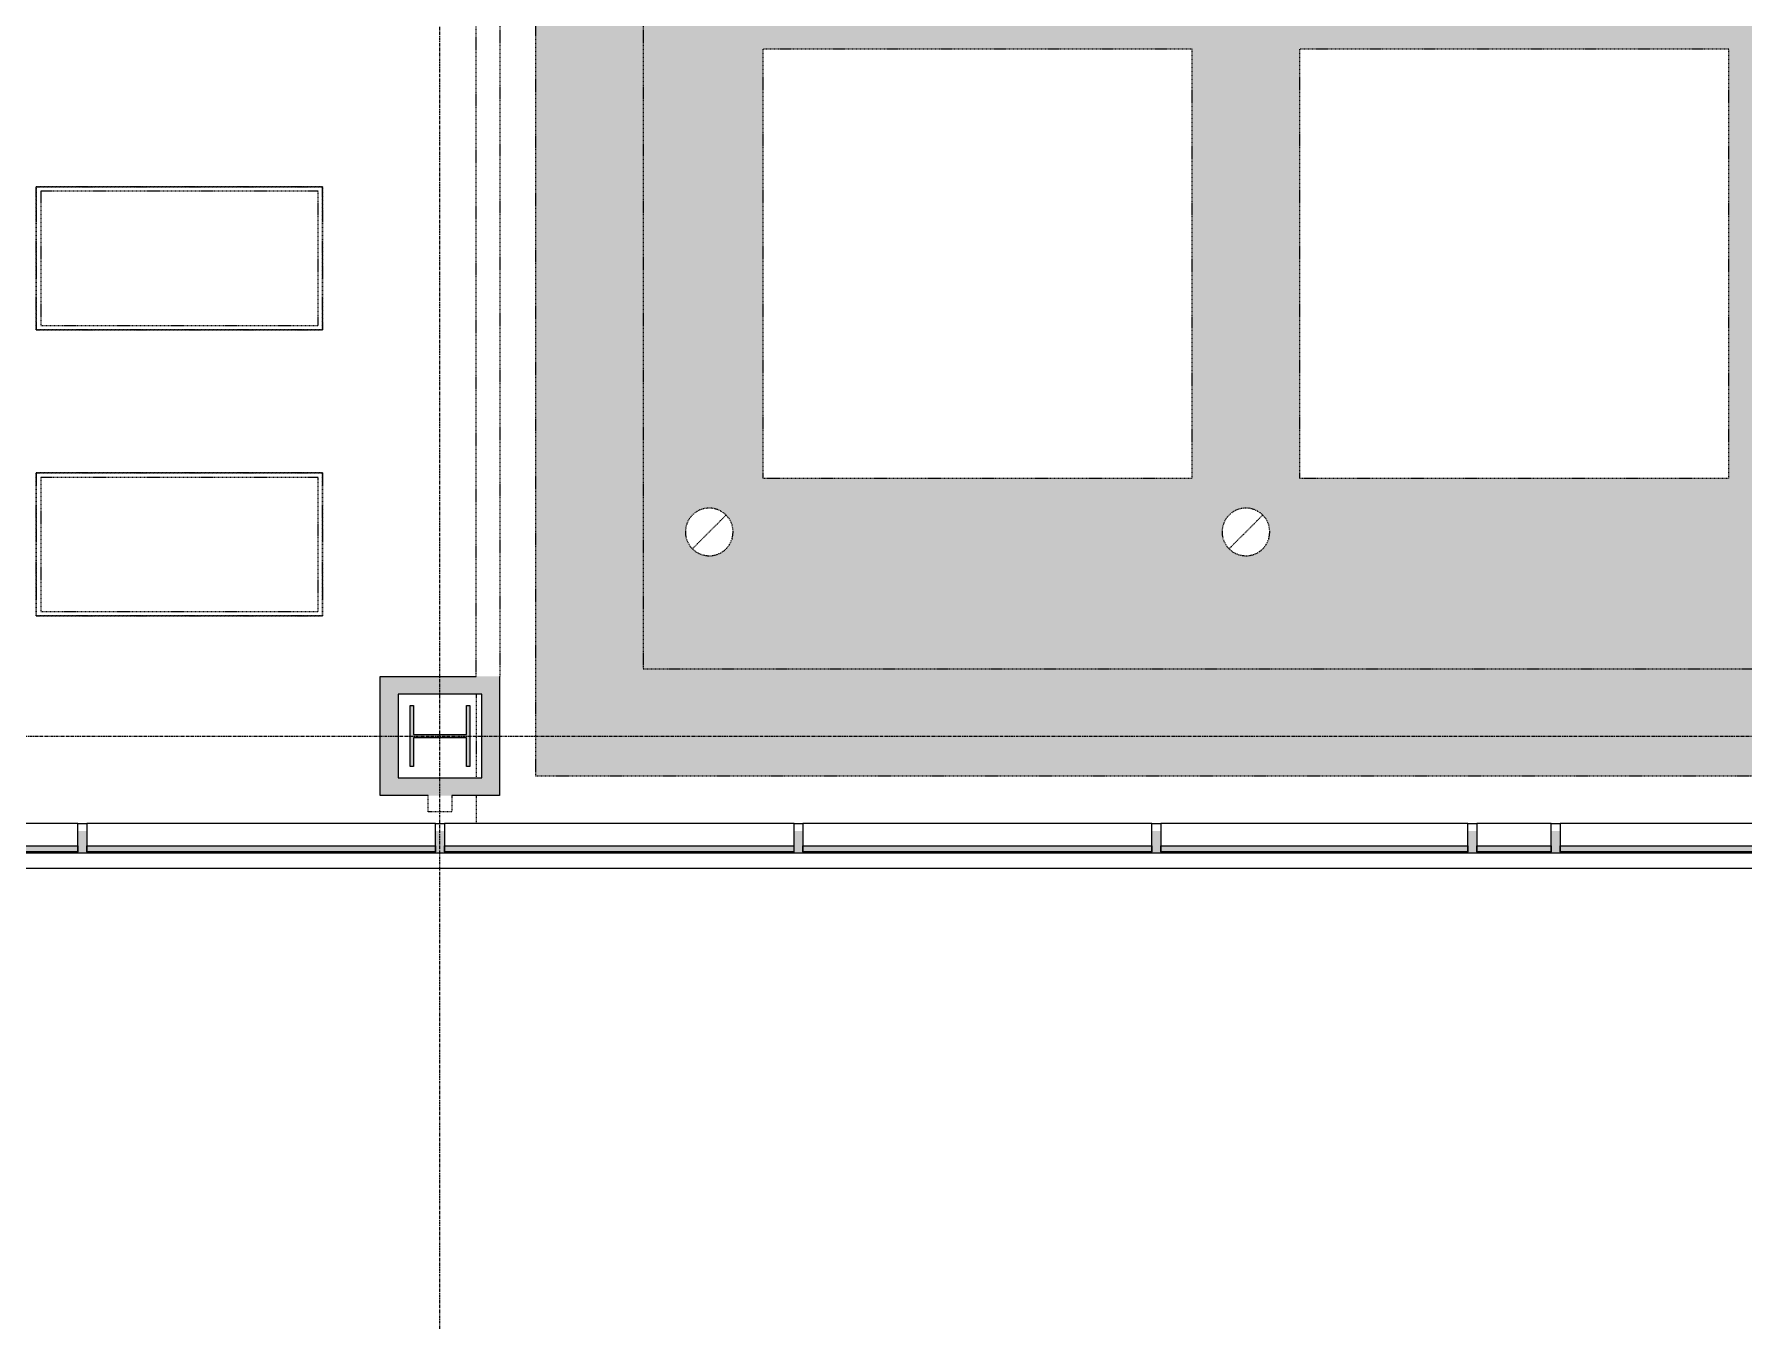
# Model space of a CAD drawing. Header units: inches. Extents: x -1263 to 2214, y -160 to 2229.
# Drawn here: x -125.4 to 161.3, y 640.5 to 857.7 of the extents above; entities that cross this region are included whole.
import ezdxf

# ---------------------------------------------------------------- set-up
doc = ezdxf.new("R2010")
doc.units = ezdxf.units.IN
doc.header["$MEASUREMENT"] = 0
doc.linetypes.add('Demolished', pattern=[0.1875, 0.125, -0.0625])
doc.linetypes.add('Grid Line 1_2_', pattern=[0.875, 0.5, -0.125, 0.125, -0.125])
for name, color, linetype, lineweight in [('A-CLNG', 13, 'Continuous', 13), ('A-CLNG-PATT', 13, 'Continuous', 13), ('A-DETL-GENF', 92, 'Continuous', 9), ('A-GLAZ-CURT', 52, 'Demolished', 9), ('A-GLAZ-CWMG', 51, 'Continuous', 13), ('A-WALL', 113, 'Demolished', 9), ('A-WALL-PATT', 111, 'Continuous', 13), ('E-LITE-EQPM', 33, 'Demolished', 9), ('I-WALL', 2, 'Continuous', 13), ('S-COLS', 52, 'Continuous', 13), ('S-GRID', 1, 'Continuous', 9)]:
    doc.layers.add(name, color=color, linetype=linetype, lineweight=lineweight)
pattern_1 = [(0, (0, 0), (15.36, 3.84), [1.267, -10.253, 1.267, -10.253, -61.44]), (0, (0, 0), (15.36, 3.84), [-23.04, 1.267, -21.773, 1.267, -10.253, -26.88]), (0, (0, 0), (15.36, 3.84), [-57.6, 1.267, -6.413, 1.267, -17.933]), (120, (5.76, 1.92), (-11.005538, 11.38215), [1.267, -10.253, 1.267, -10.253, -61.44]), (120, (5.76, 1.92), (-11.005538, 11.38215), [-23.04, 1.267, -21.773, 1.267, -10.253, -26.88]), (120, (5.76, 1.92), (-11.005538, 11.38215), [-57.6, 1.267, -6.413, 1.267, -17.933]), (240, (7.68, 9.6), (-4.354462, -15.22215), [1.267, -10.253, 1.267, -10.253, -61.44]), (240, (7.68, 9.6), (-4.354462, -15.22215), [-23.04, 1.267, -21.773, 1.267, -10.253, -26.88]), (240, (7.68, 9.6), (-4.354462, -15.22215), [-57.6, 1.267, -6.413, 1.267, -17.933])]

# ---------------------------------------------------------------- blocks, each defined once
blk = doc.blocks.new('HP-Bearing Pile-Column - HP10X57-4885479-6TH FLOOR RCP DEMO')
at = {"layer": 'S-COLS', "lineweight": 9}
blk.add_hatch(color=7, dxfattribs=at).paths.add_polyline_path([(-5.1, -4.435), (-5.1, -5), (5.1, -5), (5.1, -4.435), (0.2825, -4.435), (0.2825, 4.435), (5.1, 4.435), (5.1, 5), (-5.1, 5), (-5.1, 4.435), (-0.2825, 4.435), (-0.2825, -4.435), (-4.4727, -4.435)], flags=0)
at = {"layer": 'S-COLS', "color": 8, "lineweight": 20}
for p, q in [((-5.1, 5), (5.1, 5)), ((-5.1, 4.435), (-5.1, 5)), ((-0.2825, 4.435), (-5.1, 4.435)), ((-0.2825, -4.435), (-0.2825, 4.435)), ((5.1, 4.435), (0.2825, 4.435)), ((0.2825, 4.435), (0.2825, -4.435)), ((5.1, 5), (5.1, 4.435)), ((-5.1, -5), (-5.1, -4.435)), ((-5.1, -4.435), (-0.2825, -4.435)), ((5.1, -5), (-5.1, -5)), ((0.2825, -4.435), (5.1, -4.435)), ((5.1, -4.435), (5.1, -5))]:
    blk.add_line(p, q, dxfattribs=at)
blk = doc.blocks.new('Rectangular Mullion - 1_5_ x 2_5_ rectangular-V7-6TH FLOOR RCP DEMO')
at = {"layer": 'A-GLAZ-CWMG', "lineweight": 9}
for p, q in [((-118.12, 725.26), (-175.36, 725.26)), ((-118.12, 720.26), (-176.62, 720.26))]:
    blk.add_line(p, q, dxfattribs=at)
blk = doc.blocks.new('System Panel - Glazed-5268268-6TH FLOOR RCP DEMO')
at = {"layer": 'A-GLAZ-CURT', "linetype": 'Continuous'}
blk.add_hatch(color=7, dxfattribs=at).paths.add_polyline_path([(-29.25, 1.75), (-29.25, 0.75), (29.25, 0.75), (29.25, 1.75)], flags=0)
at = {"layer": 'A-GLAZ-CURT', "color": 8, "linetype": 'Continuous', "lineweight": 20}
for p, q in [((-29.25, 0.75), (-29.25, 1.75)), ((-29.25, 1.75), (29.25, 1.75)), ((29.25, 0.75), (-29.25, 0.75)), ((29.25, 1.75), (29.25, 0.75))]:
    blk.add_line(p, q, dxfattribs=at)
blk = doc.blocks.new('Rectangular Mullion - 1_5_ x 2_5_ rectangular-4909403-6TH FLOOR RCP DEMO')
at = {"layer": 'A-GLAZ-CWMG', "lineweight": 9}
for p, q in [((-58.13, 725.26), (-116.62, 725.26)), ((-58.13, 720.26), (-116.62, 720.26))]:
    blk.add_line(p, q, dxfattribs=at)
blk = doc.blocks.new('System Panel - Glazed-5268271-6TH FLOOR RCP DEMO')
at = {"layer": 'A-GLAZ-CURT', "linetype": 'Continuous'}
blk.add_hatch(color=7, dxfattribs=at).paths.add_polyline_path([(-29.25, 1.75), (-29.25, 1.75), (-29.25, 0.75), (29.25, 0.75), (29.25, 1.75), (-2.98, 1.75)], flags=0)
at = {"layer": 'A-GLAZ-CURT', "color": 8, "linetype": 'Continuous', "lineweight": 20}
for p, q in [((-29.25, 0.75), (-29.25, 1.75)), ((-29.25, 1.75), (29.25, 1.75)), ((29.25, 0.75), (-29.25, 0.75)), ((29.25, 1.75), (29.25, 0.75))]:
    blk.add_line(p, q, dxfattribs=at)
blk = doc.blocks.new('Rectangular Mullion - 1_5_ x 2_5_ rectangular-4911766-6TH FLOOR RCP DEMO')
at = {"layer": 'A-GLAZ-CWMG', "lineweight": 9}
for p, q in [((2, 725.26), (-56.63, 725.26)), ((2, 720.26), (-56.63, 720.26))]:
    blk.add_line(p, q, dxfattribs=at)
blk = doc.blocks.new('System Panel - Glazed-5268272-6TH FLOOR RCP DEMO')
at = {"layer": 'A-GLAZ-CURT', "linetype": 'Continuous'}
blk.add_hatch(color=7, dxfattribs=at).paths.add_polyline_path([(-29.31, 1.75), (-29.31, 0.75), (29.31, 0.75), (29.31, 1.75)], flags=0)
at = {"layer": 'A-GLAZ-CURT', "color": 8, "linetype": 'Continuous', "lineweight": 20}
for p, q in [((-29.31, 0.75), (-29.31, 1.75)), ((-29.31, 1.75), (29.31, 1.75)), ((29.31, 0.75), (-29.31, 0.75)), ((29.31, 1.75), (29.31, 0.75))]:
    blk.add_line(p, q, dxfattribs=at)
blk = doc.blocks.new('Rectangular Mullion - 1_5_ x 2_5_ rectangular-V3-6TH FLOOR RCP DEMO')
at = {"layer": 'A-GLAZ-CWMG', "lineweight": 9}
for p, q in [((-358.12, 725.26), (-416.62, 725.26)), ((-358.12, 720.26), (-416.62, 720.26))]:
    blk.add_line(p, q, dxfattribs=at)
blk = doc.blocks.new('Rectangular Mullion - 1_5_ x 2_5_ rectangular-4911924-6TH FLOOR RCP DEMO')
at = {"layer": 'A-GLAZ-CWMG', "lineweight": 9}
for p, q in [((115, 725.26), (63.5, 725.26)), ((115, 720.26), (63.5, 720.26))]:
    blk.add_line(p, q, dxfattribs=at)
blk = doc.blocks.new('System Panel - Glazed-5268273-6TH FLOOR RCP DEMO')
at = {"layer": 'A-GLAZ-CURT', "linetype": 'Continuous'}
blk.add_hatch(color=7, dxfattribs=at).paths.add_polyline_path([(25.75, 1.75), (-25.75, 1.75), (-25.75, 0.75), (25.75, 0.75), (25.75, 1.34)], flags=0)
at = {"layer": 'A-GLAZ-CURT', "color": 8, "linetype": 'Continuous', "lineweight": 20}
for p, q in [((-25.75, 0.75), (-25.75, 1.75)), ((-25.75, 1.75), (25.75, 1.75)), ((25.75, 0.75), (-25.75, 0.75)), ((25.75, 1.75), (25.75, 0.75))]:
    blk.add_line(p, q, dxfattribs=at)
blk = doc.blocks.new('Rectangular Mullion - 1_5_ x 2_5_ rectangular-4911945-6TH FLOOR RCP DEMO')
at = {"layer": 'A-GLAZ-CWMG', "lineweight": 9}
for p, q in [((129, 725.26), (116.5, 725.26)), ((129, 720.26), (116.5, 720.26))]:
    blk.add_line(p, q, dxfattribs=at)
blk = doc.blocks.new('System Panel - Glazed-5268274-6TH FLOOR RCP DEMO')
at = {"layer": 'A-GLAZ-CURT', "linetype": 'Continuous'}
blk.add_hatch(color=7, dxfattribs=at).paths.add_polyline_path([(6.25, 1.75), (-6.25, 1.75), (-6.25, 0.75), (6.25, 0.75), (6.25, 1.34)], flags=0)
at = {"layer": 'A-GLAZ-CURT', "color": 8, "linetype": 'Continuous', "lineweight": 20}
for p, q in [((-6.25, 0.75), (-6.25, 1.75)), ((-6.25, 1.75), (6.25, 1.75)), ((6.25, 0.75), (-6.25, 0.75)), ((6.25, 1.75), (6.25, 0.75))]:
    blk.add_line(p, q, dxfattribs=at)
blk = doc.blocks.new('Rectangular Mullion - 1_5_ x 2_5_ rectangular-5268262-6TH FLOOR RCP DEMO')
at = {"layer": 'A-GLAZ-CWMG', "lineweight": 9}
blk.add_hatch(color=7, dxfattribs=at).paths.add_polyline_path([(-0.75, -2), (-0.75, 1.74), (0.75, 1.74), (0.75, -2)], flags=0)
at = {"layer": 'A-GLAZ-CWMG', "color": 8, "lineweight": 20}
for p, q in [((0.75, 3), (-0.75, 3)), ((-0.75, 3), (-0.75, -2)), ((0.75, -2), (0.75, 3)), ((-0.75, -2), (0.75, -2))]:
    blk.add_line(p, q, dxfattribs=at)
blk = doc.blocks.new('FAR22_CH - FAR24_CH-5125636-6TH FLOOR RCP DEMO')
at = {"layer": 'A-DETL-GENF', "color": 7, "linetype": 'Demolished'}
for p, q in [((0, 0), (48, 0)), ((0, -24), (0, 0)), ((0.75, -0.75), (0.75, -23.25)), ((47.25, -0.75), (0.75, -0.75)), ((47.25, -23.25), (47.25, -0.75)), ((48, 0), (48, -24)), ((48, -24), (0, -24)), ((0.75, -23.25), (47.25, -23.25))]:
    blk.add_line(p, q, dxfattribs=at)
blk = doc.blocks.new('L-Recessed Circular - Downlight - 8_-4597817-6TH FLOOR RCP DEMO')
at = {"layer": 'E-LITE-EQPM', "color": 7}
for q in [(-2.83, -2.83), (2.83, 2.83)]:
    blk.add_line((0, 0), q, dxfattribs=at)
for start, end in [(360, 180), (180, 360)]:
    blk.add_arc((0, 0), 4, start, end, dxfattribs=at)

msp = doc.modelspace()

# ---------------------------------------------------------------- hatches: boundary and pattern name
at = {"layer": 'A-CLNG-PATT', "linetype": 'Demolished'}
h = msp.add_hatch(dxfattribs=at)
h.set_pattern_fill('FP_1', color=10, style=0, pattern_type=2)
h.set_pattern_definition(pattern_1)
h.paths.add_polyline_path([(-23.31, 733.2), (286.87, 733.2), (286.87, 854.46), (268.87, 854.46), (268.87, 751.2), (-23.31, 751.2), (-23.31, 1067.12), (268.87, 1067.12), (268.87, 972.62), (286.87, 972.62), (286.87, 1103.12), (-41.31, 1103.12), (-41.31, 733.2)], flags=0)
h.paths.add_polyline_path([(286.87, 859.46), (286.87, 967.62), (268.87, 967.62), (268.87, 859.46), (280.06, 859.46)], flags=0)
h.paths.add_polyline_path([(171.76, 1090.62), (170.98, 1090.73), (170.26, 1091.03), (169.64, 1091.5), (169.16, 1092.12), (168.86, 1092.85), (168.76, 1093.62), (168.86, 1094.4), (169.16, 1095.12), (169.64, 1095.75), (170.26, 1096.22), (170.98, 1096.52), (171.76, 1096.62), (172.54, 1096.52), (173.26, 1096.22), (173.88, 1095.75), (174.36, 1095.12), (174.66, 1094.4), (174.76, 1093.62), (174.66, 1092.85), (174.36, 1092.12), (173.88, 1091.5), (173.26, 1091.03), (172.54, 1090.73)], flags=0)
h.paths.add_polyline_path([(123.76, 1090.62), (122.98, 1090.73), (122.26, 1091.03), (121.64, 1091.5), (121.16, 1092.12), (120.86, 1092.85), (120.76, 1093.62), (120.86, 1094.4), (121.16, 1095.12), (121.64, 1095.75), (122.26, 1096.22), (122.98, 1096.52), (123.76, 1096.62), (124.54, 1096.52), (125.26, 1096.22), (125.88, 1095.75), (126.36, 1095.12), (126.66, 1094.4), (126.76, 1093.62), (126.66, 1092.85), (126.36, 1092.12), (125.88, 1091.5), (125.26, 1091.03), (124.54, 1090.73)], flags=0)
h.paths.add_polyline_path([(147.76, 1090.62), (146.98, 1090.73), (146.26, 1091.03), (145.64, 1091.5), (145.16, 1092.12), (144.86, 1092.85), (144.76, 1093.62), (144.86, 1094.4), (145.16, 1095.12), (145.64, 1095.75), (146.26, 1096.22), (146.98, 1096.52), (147.76, 1096.62), (148.54, 1096.52), (149.26, 1096.22), (149.88, 1095.75), (150.36, 1095.12), (150.66, 1094.4), (150.76, 1093.62), (150.66, 1092.85), (150.36, 1092.12), (149.88, 1091.5), (149.26, 1091.03), (148.54, 1090.73)], flags=0)
h.paths.add_polyline_path([(75.76, 1090.62), (74.98, 1090.73), (74.26, 1091.03), (73.64, 1091.5), (73.16, 1092.12), (72.86, 1092.85), (72.76, 1093.62), (72.86, 1094.4), (73.16, 1095.12), (73.64, 1095.75), (74.26, 1096.22), (74.98, 1096.52), (75.76, 1096.62), (76.54, 1096.52), (77.26, 1096.22), (77.88, 1095.75), (78.36, 1095.12), (78.66, 1094.4), (78.76, 1093.62), (78.66, 1092.85), (78.36, 1092.12), (77.88, 1091.5), (77.26, 1091.03), (76.54, 1090.73)], flags=0)
h.paths.add_polyline_path([(99.76, 1090.62), (98.98, 1090.73), (98.26, 1091.03), (97.64, 1091.5), (97.16, 1092.12), (96.86, 1092.85), (96.76, 1093.62), (96.86, 1094.4), (97.16, 1095.12), (97.64, 1095.75), (98.26, 1096.22), (98.98, 1096.52), (99.76, 1096.62), (100.54, 1096.52), (101.26, 1096.22), (101.88, 1095.75), (102.36, 1095.12), (102.66, 1094.4), (102.76, 1093.62), (102.66, 1092.85), (102.36, 1092.12), (101.88, 1091.5), (101.26, 1091.03), (100.54, 1090.73)], flags=0)
h = msp.add_hatch(dxfattribs=at)
h.set_pattern_fill('FP_1', color=10, style=0, pattern_type=2)
h.set_pattern_definition(pattern_1)
h.paths.add_polyline_path([(-23.31, 751.2), (268.87, 751.2), (268.87, 854.46), (268.81, 854.46), (268.81, 859.46), (268.87, 859.46), (268.87, 967.62), (268.81, 967.62), (268.81, 972.62), (268.87, 972.62), (268.87, 1067.12), (-23.31, 1067.12), (-23.31, 764.66)], flags=0)
h.paths.add_polyline_path([(77.78, 770.16), (76.75, 770.3), (75.78, 770.7), (74.95, 771.33), (74.32, 772.16), (73.92, 773.13), (73.78, 774.16), (73.92, 775.2), (74.32, 776.16), (74.95, 776.99), (75.78, 777.63), (76.75, 778.03), (77.78, 778.16), (78.82, 778.03), (79.78, 777.63), (80.61, 776.99), (81.24, 776.16), (81.64, 775.2), (81.78, 774.16), (81.64, 773.13), (81.24, 772.16), (80.61, 771.33), (79.78, 770.7), (78.82, 770.3)], flags=0)
h.paths.add_polyline_path([(-12.22, 770.16), (-13.25, 770.3), (-14.22, 770.7), (-15.05, 771.33), (-15.68, 772.16), (-16.08, 773.13), (-16.22, 774.16), (-16.08, 775.2), (-15.68, 776.16), (-15.05, 776.99), (-14.22, 777.63), (-13.25, 778.03), (-12.22, 778.16), (-11.18, 778.03), (-10.22, 777.63), (-9.39, 776.99), (-8.76, 776.16), (-8.36, 775.2), (-8.22, 774.16), (-8.36, 773.13), (-8.76, 772.16), (-9.39, 771.33), (-10.22, 770.7), (-11.18, 770.3)], flags=0)
h.paths.add_polyline_path([(167.78, 770.16), (166.75, 770.3), (165.78, 770.7), (164.95, 771.33), (164.32, 772.16), (163.92, 773.13), (163.78, 774.16), (163.92, 775.2), (164.32, 776.16), (164.95, 776.99), (165.78, 777.63), (166.75, 778.03), (167.78, 778.16), (168.82, 778.03), (169.78, 777.63), (170.61, 776.99), (171.24, 776.16), (171.64, 775.2), (171.78, 774.16), (171.64, 773.13), (171.24, 772.16), (170.61, 771.33), (169.78, 770.7), (168.82, 770.3)], flags=0)
h.paths.add_polyline_path([(257.78, 770.16), (256.75, 770.3), (255.78, 770.7), (254.95, 771.33), (254.32, 772.16), (253.92, 773.13), (253.78, 774.16), (253.92, 775.2), (254.32, 776.16), (254.95, 776.99), (255.78, 777.63), (256.75, 778.03), (257.78, 778.16), (258.82, 778.03), (259.78, 777.63), (260.61, 776.99), (261.24, 776.16), (261.64, 775.2), (261.78, 774.16), (261.64, 773.13), (261.24, 772.16), (260.61, 771.33), (259.78, 770.7), (258.82, 770.3)], flags=0)
h.paths.add_polyline_path([(-3.22, 783.16), (-3.22, 855.16), (68.78, 855.16), (68.78, 783.16), (50.72, 783.16)], flags=0)
h.paths.add_polyline_path([(158.78, 783.16), (86.78, 783.16), (86.78, 855.16), (158.78, 855.16), (158.78, 808.4)], flags=0)
h.paths.add_polyline_path([(248.78, 783.16), (176.78, 783.16), (176.78, 855.16), (248.78, 855.16), (248.78, 808.4)], flags=0)
h.paths.add_polyline_path([(-12.22, 860.16), (-13.25, 860.3), (-14.22, 860.7), (-15.05, 861.33), (-15.68, 862.16), (-16.08, 863.13), (-16.22, 864.16), (-16.08, 865.2), (-15.68, 866.16), (-15.05, 866.99), (-14.22, 867.63), (-13.25, 868.03), (-12.22, 868.16), (-11.18, 868.03), (-10.09, 867.52), (-9.39, 866.99), (-8.76, 866.16), (-8.36, 865.2), (-8.22, 864.16), (-8.36, 863.13), (-8.76, 862.16), (-9.39, 861.33), (-10.22, 860.7), (-11.18, 860.3)], flags=0)
h.paths.add_polyline_path([(77.78, 860.16), (76.75, 860.3), (75.78, 860.7), (74.95, 861.33), (74.32, 862.16), (73.92, 863.13), (73.78, 864.16), (73.92, 865.2), (74.32, 866.16), (74.95, 866.99), (75.78, 867.63), (76.75, 868.03), (77.78, 868.16), (78.82, 868.03), (79.78, 867.63), (80.61, 866.99), (81.24, 866.16), (81.64, 865.2), (81.78, 864.16), (81.64, 863.13), (81.14, 862.03), (80.61, 861.33), (79.78, 860.7), (78.82, 860.3)], flags=0)
h.paths.add_polyline_path([(167.78, 860.16), (166.75, 860.3), (165.78, 860.7), (164.95, 861.33), (164.32, 862.16), (163.92, 863.13), (163.78, 864.16), (163.92, 865.2), (164.42, 866.29), (164.95, 866.99), (165.78, 867.63), (166.75, 868.03), (167.78, 868.16), (168.82, 868.03), (169.78, 867.63), (170.61, 866.99), (171.24, 866.16), (171.64, 865.2), (171.78, 864.16), (171.64, 863.13), (171.14, 862.03), (170.61, 861.33), (169.78, 860.7), (168.82, 860.3)], flags=0)
h.paths.add_polyline_path([(257.78, 860.16), (256.75, 860.3), (255.78, 860.7), (254.95, 861.33), (254.32, 862.16), (253.92, 863.13), (253.78, 864.16), (253.92, 865.2), (254.32, 866.16), (254.95, 866.99), (255.78, 867.63), (256.75, 868.03), (257.78, 868.16), (258.82, 868.03), (259.78, 867.63), (260.61, 866.99), (261.24, 866.16), (261.64, 865.2), (261.78, 864.16), (261.64, 863.13), (261.24, 862.16), (260.61, 861.33), (259.78, 860.7), (258.82, 860.3)], flags=0)
h.paths.add_polyline_path([(185.83, 873.16), (176.78, 873.16), (176.78, 945.16), (248.78, 945.16), (248.78, 873.16)], flags=0)
h.paths.add_polyline_path([(118.28, 873.16), (86.78, 873.16), (86.78, 945.16), (158.78, 945.16), (158.78, 873.16)], flags=0)
h.paths.add_polyline_path([(68.78, 873.16), (-3.22, 873.16), (-3.22, 945.16), (68.78, 945.16), (68.78, 895.87)], flags=0)
h.paths.add_polyline_path([(-12.22, 950.16), (-13.25, 950.3), (-14.22, 950.7), (-15.05, 951.33), (-15.68, 952.16), (-16.08, 953.13), (-16.22, 954.16), (-16.08, 955.2), (-15.68, 956.16), (-15.05, 956.99), (-14.22, 957.63), (-13.25, 958.03), (-12.22, 958.16), (-11.18, 958.03), (-10.22, 957.63), (-9.39, 956.99), (-8.76, 956.16), (-8.36, 955.2), (-8.22, 954.16), (-8.36, 953.13), (-8.76, 952.16), (-9.39, 951.33), (-10.22, 950.7), (-11.18, 950.3)], flags=0)
h.paths.add_polyline_path([(77.78, 950.16), (76.75, 950.3), (75.78, 950.7), (74.95, 951.33), (74.32, 952.16), (73.92, 953.13), (73.78, 954.16), (73.92, 955.2), (74.32, 956.16), (74.95, 956.99), (75.78, 957.63), (76.75, 958.03), (77.78, 958.16), (78.82, 958.03), (79.78, 957.63), (80.61, 956.99), (81.24, 956.16), (81.64, 955.2), (81.78, 954.16), (81.64, 953.13), (81.24, 952.16), (80.61, 951.33), (79.78, 950.7), (78.82, 950.3)], flags=0)
h.paths.add_polyline_path([(167.78, 950.16), (166.75, 950.3), (165.78, 950.7), (164.95, 951.33), (164.32, 952.16), (163.92, 953.13), (163.78, 954.16), (163.92, 955.2), (164.32, 956.16), (164.95, 956.99), (165.78, 957.63), (166.75, 958.03), (167.78, 958.16), (168.82, 958.03), (169.78, 957.63), (170.61, 956.99), (171.24, 956.16), (171.64, 955.2), (171.78, 954.16), (171.64, 953.13), (171.24, 952.16), (170.61, 951.33), (169.78, 950.7), (168.82, 950.3)], flags=0)
h.paths.add_polyline_path([(257.78, 950.16), (256.75, 950.3), (255.78, 950.7), (254.95, 951.33), (254.32, 952.16), (253.92, 953.13), (253.78, 954.16), (253.92, 955.2), (254.32, 956.16), (254.95, 956.99), (255.78, 957.63), (256.75, 958.03), (257.78, 958.16), (258.82, 958.03), (259.78, 957.63), (260.61, 956.99), (261.24, 956.16), (261.64, 955.2), (261.78, 954.16), (261.64, 953.13), (261.24, 952.16), (260.61, 951.33), (259.78, 950.7), (258.82, 950.3)], flags=0)
h.paths.add_polyline_path([(185.83, 963.16), (176.78, 963.16), (176.78, 1035.16), (248.78, 1035.16), (248.78, 963.16)], flags=0)
h.paths.add_polyline_path([(118.28, 963.16), (86.78, 963.16), (86.78, 1035.16), (158.78, 1035.16), (158.78, 963.16)], flags=0)
h.paths.add_polyline_path([(50.72, 963.16), (-3.22, 963.16), (-3.22, 1035.16), (68.78, 1035.16), (68.78, 963.16)], flags=0)
h.paths.add_polyline_path([(-12.22, 1040.16), (-13.25, 1040.3), (-14.22, 1040.7), (-15.05, 1041.33), (-15.68, 1042.16), (-16.08, 1043.13), (-16.22, 1044.16), (-16.08, 1045.2), (-15.68, 1046.16), (-15.05, 1046.99), (-14.22, 1047.63), (-13.25, 1048.03), (-12.22, 1048.16), (-11.18, 1048.03), (-10.22, 1047.63), (-9.39, 1046.99), (-8.76, 1046.16), (-8.36, 1045.2), (-8.22, 1044.16), (-8.36, 1043.13), (-8.76, 1042.16), (-9.39, 1041.33), (-10.22, 1040.7), (-11.18, 1040.3)], flags=0)
h.paths.add_polyline_path([(77.78, 1040.16), (76.75, 1040.3), (75.78, 1040.7), (74.95, 1041.33), (74.32, 1042.16), (73.92, 1043.13), (73.78, 1044.16), (73.92, 1045.2), (74.32, 1046.16), (74.95, 1046.99), (75.78, 1047.63), (76.75, 1048.03), (77.78, 1048.16), (78.82, 1048.03), (79.78, 1047.63), (80.61, 1046.99), (81.24, 1046.16), (81.64, 1045.2), (81.78, 1044.16), (81.64, 1043.13), (81.24, 1042.16), (80.61, 1041.33), (79.78, 1040.7), (78.82, 1040.3)], flags=0)
h.paths.add_polyline_path([(167.78, 1040.16), (166.75, 1040.3), (165.78, 1040.7), (164.95, 1041.33), (164.32, 1042.16), (163.92, 1043.13), (163.78, 1044.16), (163.92, 1045.2), (164.32, 1046.16), (164.95, 1046.99), (165.78, 1047.63), (166.75, 1048.03), (167.78, 1048.16), (168.82, 1048.03), (169.78, 1047.63), (170.61, 1046.99), (171.24, 1046.16), (171.64, 1045.2), (171.78, 1044.16), (171.64, 1043.13), (171.24, 1042.16), (170.61, 1041.33), (169.78, 1040.7), (168.82, 1040.3)], flags=0)
h.paths.add_polyline_path([(257.78, 1040.16), (256.75, 1040.3), (255.78, 1040.7), (254.95, 1041.33), (254.32, 1042.16), (253.92, 1043.13), (253.78, 1044.16), (253.92, 1045.2), (254.32, 1046.16), (254.95, 1046.99), (255.78, 1047.63), (256.75, 1048.03), (257.78, 1048.16), (258.82, 1048.03), (259.78, 1047.63), (260.61, 1046.99), (261.24, 1046.16), (261.64, 1045.2), (261.78, 1044.16), (261.64, 1043.13), (261.24, 1042.16), (260.61, 1041.33), (259.78, 1040.7), (258.82, 1040.3)], flags=0)
at = {"layer": 'A-WALL-PATT', "lineweight": 9}
for points in [[(-64.38, 729.92), (-64.38, 749.92), (-67.38, 749.92), (-67.38, 729.92)], [(-50.38, 746.92), (-47.38, 746.92), (-47.38, 749.92), (-64.38, 749.92), (-64.38, 746.92), (-50.62, 746.92)], [(-47.38, 729.92), (-47.38, 746.92), (-50.38, 746.92), (-50.38, 729.92)], [(-64.38, 729.92), (-50.38, 729.92), (-50.38, 732.92), (-64.38, 732.92), (-64.38, 731.43)]]:
    msp.add_hatch(color=7, dxfattribs=at).paths.add_polyline_path(points, flags=0)

# ---------------------------------------------------------------- linework, layer by layer
at = {"layer": 'A-CLNG', "color": 7, "linetype": 'Demolished', "lineweight": 9}
for p, q in [((-41.31, 733.2), (-41.31, 1103.12)), ((-23.31, 1067.12), (-23.31, 751.2)), ((68.78, 855.16), (-3.22, 855.16)), ((-3.22, 855.16), (-3.22, 783.16)), ((68.78, 783.16), (68.78, 855.16)), ((158.78, 855.16), (86.78, 855.16)), ((86.78, 855.16), (86.78, 783.16)), ((158.78, 783.16), (158.78, 855.16)), ((-77.07, 832.06), (-125.07, 832.06)), ((-125.07, 832.06), (-125.07, 808.06)), ((-77.07, 808.06), (-77.07, 832.06)), ((-125.07, 808.06), (-77.07, 808.06)), ((-77.07, 784.06), (-125.07, 784.06)), ((-125.07, 784.06), (-125.07, 760.06)), ((-77.07, 760.06), (-77.07, 784.06)), ((-3.22, 783.16), (68.78, 783.16)), ((86.78, 783.16), (158.78, 783.16)), ((-125.07, 760.06), (-77.07, 760.06)), ((-23.31, 751.2), (268.87, 751.2)), ((-51.31, 746.92), (-51.31, 732.92)), ((286.87, 733.2), (-41.31, 733.2)), ((-51.31, 729.92), (-51.31, 725.26))]:
    msp.add_line(p, q, dxfattribs=at)
for centre, start, end in [((-12.22, 774.16), 0, 180), ((77.78, 774.16), 360, 180), ((-12.22, 774.16), 180, 360), ((77.78, 774.16), 180, 0)]:
    msp.add_arc(centre, 4, start, end, dxfattribs=at)
at = {"layer": 'A-WALL', "color": 250, "lineweight": 20}
for p, q in [((-47.31, 1103.12), (-47.31, 749.92)), ((-51.31, 749.92), (-51.31, 864.05)), ((-47.31, 749.92), (-47.38, 749.92)), ((-59.38, 727.2), (-59.38, 729.92)), ((-55.38, 729.92), (-55.38, 727.2)), ((-55.38, 727.2), (-59.38, 727.2))]:
    msp.add_line(p, q, dxfattribs=at)
at = {"layer": 'A-WALL', "linetype": 'Continuous'}
msp.add_line((-1172.02, 717.76), (1417.6, 717.76), dxfattribs=at)
at = {"layer": 'I-WALL', "color": 8, "lineweight": 20}
for p, q in [((-67.38, 729.92), (-67.38, 749.92)), ((-67.38, 749.92), (-51.31, 749.92)), ((-47.38, 749.92), (-47.38, 729.92)), ((-64.38, 746.92), (-64.38, 732.92)), ((-50.38, 746.92), (-64.38, 746.92)), ((-50.38, 732.92), (-50.38, 746.92)), ((-64.38, 732.92), (-50.38, 732.92)), ((-59.38, 729.92), (-67.38, 729.92)), ((-47.38, 729.92), (-55.38, 729.92))]:
    msp.add_line(p, q, dxfattribs=at)
at = {"layer": 'S-GRID', "linetype": 'Grid Line 1_2_'}
for p, q in [((-57.38, 640.48), (-57.38, 2204.87)), ((-1262.83, 739.92), (1480.44, 739.92))]:
    msp.add_line(p, q, dxfattribs=at)

# ---------------------------------------------------------------- block references
at = {"layer": 'A-GLAZ-CURT', "linetype": 'Continuous', "rotation": 180}
for name, p in [('System Panel - Glazed-5268268-6TH FLOOR RCP DEMO', (-147.37, 722.26)), ('System Panel - Glazed-5268271-6TH FLOOR RCP DEMO', (-87.37, 722.26)), ('System Panel - Glazed-5268272-6TH FLOOR RCP DEMO', (-27.32, 722.26)), ('System Panel - Glazed-5268268-6TH FLOOR RCP DEMO', (32.75, 722.26)), ('System Panel - Glazed-5268273-6TH FLOOR RCP DEMO', (89.25, 722.26)), ('System Panel - Glazed-5268274-6TH FLOOR RCP DEMO', (122.75, 722.26)), ('System Panel - Glazed-5268273-6TH FLOOR RCP DEMO', (156.25, 722.26))]:
    msp.add_blockref(name, p, dxfattribs=at)
at = {"layer": 'A-GLAZ-CWMG', "lineweight": 9}
for name, p in [('Rectangular Mullion - 1_5_ x 2_5_ rectangular-V7-6TH FLOOR RCP DEMO', (0, 0)), ('Rectangular Mullion - 1_5_ x 2_5_ rectangular-4909403-6TH FLOOR RCP DEMO', (0, 0)), ('Rectangular Mullion - 1_5_ x 2_5_ rectangular-4911766-6TH FLOOR RCP DEMO', (0, 0)), ('Rectangular Mullion - 1_5_ x 2_5_ rectangular-V3-6TH FLOOR RCP DEMO', (420.12, 0)), ('Rectangular Mullion - 1_5_ x 2_5_ rectangular-4911924-6TH FLOOR RCP DEMO', (0, 0)), ('Rectangular Mullion - 1_5_ x 2_5_ rectangular-4911945-6TH FLOOR RCP DEMO', (0, 0)), ('Rectangular Mullion - 1_5_ x 2_5_ rectangular-4911924-6TH FLOOR RCP DEMO', (67, 0))]:
    msp.add_blockref(name, p, dxfattribs=at)
at = {"layer": 'A-GLAZ-CWMG', "lineweight": 9, "extrusion": (0, 0, -1)}
for p in [(117.37, 722.26), (57.38, 722.26), (-2.75, 722.26), (-62.75, 722.26), (-115.75, 722.26), (-129.75, 722.26)]:
    msp.add_blockref('Rectangular Mullion - 1_5_ x 2_5_ rectangular-5268262-6TH FLOOR RCP DEMO', p, dxfattribs=at)
at = {"layer": 'E-LITE-EQPM', "color": 7}
for name, p in [('FAR22_CH - FAR24_CH-5125636-6TH FLOOR RCP DEMO', (-125.07, 832.06)), ('FAR22_CH - FAR24_CH-5125636-6TH FLOOR RCP DEMO', (-125.07, 784.06)), ('L-Recessed Circular - Downlight - 8_-4597817-6TH FLOOR RCP DEMO', (-12.22, 774.16)), ('L-Recessed Circular - Downlight - 8_-4597817-6TH FLOOR RCP DEMO', (77.78, 774.16))]:
    msp.add_blockref(name, p, dxfattribs=at)
at = {"layer": 'S-COLS', "lineweight": 9, "rotation": 89.99999999999991}
msp.add_blockref('HP-Bearing Pile-Column - HP10X57-4885479-6TH FLOOR RCP DEMO', (-57.38, 739.92), dxfattribs=at)

doc.saveas('drawing.dxf')
